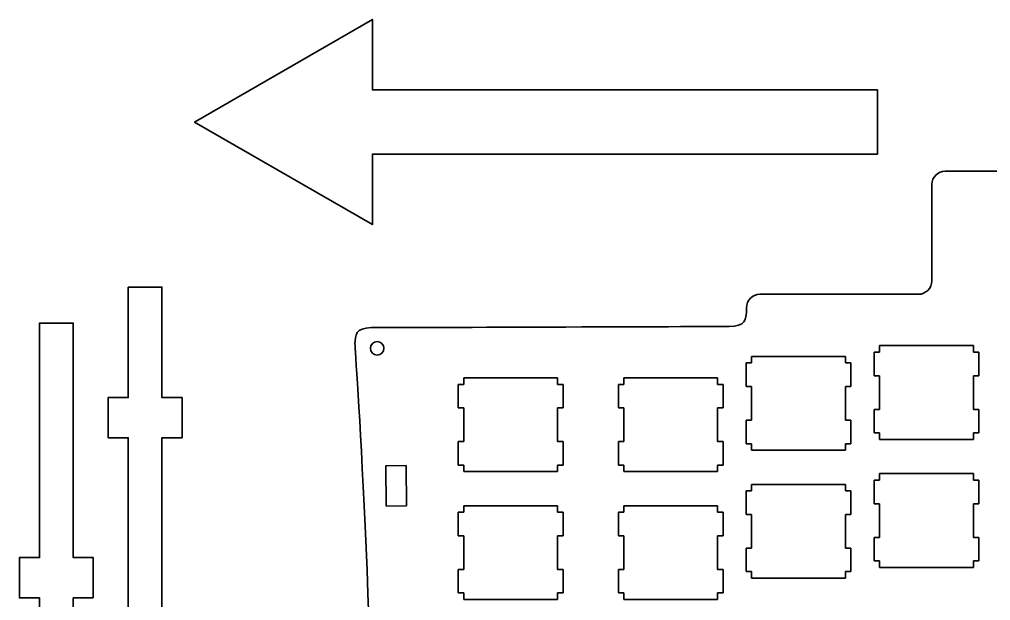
# Model space of a CAD drawing. Header units: inches. Extents: x -169 to 386, y -355 to 50.
# Drawn here: x -169.3 to -24.8, y -39.2 to 47.3 of the extents above; entities that cross this region are included whole.
import ezdxf

# ---------------------------------------------------------------- set-up
doc = ezdxf.new("R2010")
doc.units = ezdxf.units.IN
doc.header["$MEASUREMENT"] = 0
doc.layers.add('Lager 1', color=7, linetype='Continuous')

# ---------------------------------------------------------------- blocks, each defined once
blk = doc.blocks.new('block 3')
at = {"layer": 'Lager 1', "color": 178, "lineweight": 35, "true_color": 0x000001}
blk.add_open_spline([(-116.37, -95.12), (-116.37, -40.83), (-119.39, -2.15), (-119.39, -0.94), (-119.39, 0.26), (-119.28, 1.45), (-116.99, 1.45), (-114.7, 1.45), (-66.13, 1.62), (-63.72, 1.62), (-61.31, 1.62), (-61.14, 2.59), (-61.14, 4.21), (-61.14, 4.21), (-61.14, 4.42), (-61.14, 4.42), (-61.14, 5.52), (-60.24, 6.42), (-59.14, 6.42), (-59.14, 6.42), (-36.09, 6.42), (-36.09, 6.42), (-36.09, 6.42), (-35.55, 6.42), (-35.55, 6.42), (-34.45, 6.42), (-33.55, 7.31), (-33.55, 8.42), (-33.55, 8.42), (-33.55, 22.76), (-33.55, 22.76), (-33.55, 23.86), (-32.66, 24.75), (-31.55, 24.75), (-31.55, 24.75), (-1.09, 24.75), (-1.09, 24.75), (0.01, 24.75), (0.9, 23.86), (0.9, 22.76), (0.91, 19.09), (0.93, 11.78), (0.93, 9.22), (0.94, 8.59), (1.45, 8.08), (2.08, 8.08), (2.08, 8.08), (15.49, 8.08), (15.49, 8.08), (15.8, 8.08), (16.09, 8.2), (16.3, 8.42), (16.52, 8.64), (16.64, 8.92), (16.64, 9.23), (16.64, 11.33), (16.66, 20.17), (16.66, 22.67), (16.66, 23.14), (16.82, 23.59), (17.11, 23.96), (17.11, 23.96), (17.14, 23.99), (17.14, 23.99), (17.52, 24.47), (18.1, 24.75), (18.71, 24.75), (21.3, 24.75), (31.95, 24.75), (35.33, 24.75), (35.98, 24.75), (36.62, 24.61), (37.2, 24.33), (37.77, 24.05), (38.28, 23.65), (38.69, 23.14), (39.23, 22.47), (39.53, 21.67), (39.63, 20.82), (43.72, -15.01), (49.04, -67.49), (79.8, -81.73), (82.13, -82.81), (82.05, -84.36), (81.34, -85.95), (81.34, -85.95), (58.36, -134.18), (53.5, -144.29), (53.02, -145.27), (51.85, -145.69), (50.86, -145.23), (-2.7, -120.66), (-16.1, -111.54), (-107.22, -105.04), (-115.19, -104.47), (-116.37, -99.92), (-116.37, -95.12)], degree=3, knots=[0, 0, 0, 0, 1, 1, 1, 2, 2, 2, 3, 3, 3, 4, 4, 4, 5, 5, 5, 6, 6, 6, 7, 7, 7, 8, 8, 8, 9, 9, 9, 10, 10, 10, 11, 11, 11, 12, 12, 12, 13, 13, 13, 14, 14, 14, 15, 15, 15, 16, 16, 16, 17, 17, 17, 18, 18, 18, 19, 19, 19, 20, 20, 20, 21, 21, 21, 22, 22, 22, 23, 23, 23, 24, 24, 24, 25, 25, 25, 26, 26, 26, 27, 27, 27, 28, 28, 28, 29, 29, 29, 30, 30, 30, 31, 31, 31, 32, 32, 32, 32], dxfattribs=at)
blk = doc.blocks.new('block 10')
at = {"layer": 'Lager 1', "color": 178, "lineweight": 35, "true_color": 0x000001}
blk.add_open_spline([(-117.09, -1.62), (-117.09, -2.17), (-116.64, -2.62), (-116.09, -2.62), (-115.53, -2.62), (-115.09, -2.17), (-115.09, -1.62), (-115.09, -1.07), (-115.53, -0.62), (-116.09, -0.62), (-116.64, -0.62), (-117.09, -1.07), (-117.09, -1.62)], degree=3, knots=[0, 0, 0, 0, 1, 1, 1, 2, 2, 2, 3, 3, 3, 4, 4, 4, 4], dxfattribs=at)
blk = doc.blocks.new('block 15')
at = {"layer": 'Lager 1', "color": 178, "lineweight": 35, "true_color": 0x000001}
blk.add_lwpolyline([(-111.73, -25.08), (-111.78, -19.08), (-114.78, -19.1), (-114.73, -25.1), (-111.73, -25.08)], dxfattribs=at)
blk = doc.blocks.new('block 19')
at = {"layer": 'Lager 1', "color": 178, "lineweight": 35, "true_color": 0x000001}
blk.add_lwpolyline([(-111.73, -25.08), (-111.78, -19.08), (-114.78, -19.1), (-114.73, -25.1), (-111.73, -25.08)], dxfattribs=at)
blk = doc.blocks.new('block 403')
at = {"layer": 'Lager 1', "color": 178, "lineweight": 35, "true_color": 0x000001}
blk.add_lwpolyline([(-89.23, -25.06), (-103.2, -25.06)], dxfattribs=at)
blk = doc.blocks.new('block 404')
at = {"layer": 'Lager 1', "color": 178, "lineweight": 35, "true_color": 0x000001}
blk.add_lwpolyline([(-103.2, -25.06), (-103.2, -26.04)], dxfattribs=at)
blk = doc.blocks.new('block 405')
at = {"layer": 'Lager 1', "color": 178, "lineweight": 35, "true_color": 0x000001}
blk.add_lwpolyline([(-103.2, -26.04), (-104.02, -26.04)], dxfattribs=at)
blk = doc.blocks.new('block 406')
at = {"layer": 'Lager 1', "color": 178, "lineweight": 35, "true_color": 0x000001}
blk.add_lwpolyline([(-104.02, -26.04), (-104.02, -29.54)], dxfattribs=at)
blk = doc.blocks.new('block 407')
at = {"layer": 'Lager 1', "color": 178, "lineweight": 35, "true_color": 0x000001}
blk.add_lwpolyline([(-104.02, -29.54), (-103.2, -29.54)], dxfattribs=at)
blk = doc.blocks.new('block 408')
at = {"layer": 'Lager 1', "color": 178, "lineweight": 35, "true_color": 0x000001}
blk.add_lwpolyline([(-103.2, -29.54), (-103.2, -34.55)], dxfattribs=at)
blk = doc.blocks.new('block 409')
at = {"layer": 'Lager 1', "color": 178, "lineweight": 35, "true_color": 0x000001}
blk.add_lwpolyline([(-103.2, -34.55), (-104.02, -34.55)], dxfattribs=at)
blk = doc.blocks.new('block 410')
at = {"layer": 'Lager 1', "color": 178, "lineweight": 35, "true_color": 0x000001}
blk.add_lwpolyline([(-104.02, -34.55), (-104.02, -38.05)], dxfattribs=at)
blk = doc.blocks.new('block 411')
at = {"layer": 'Lager 1', "color": 178, "lineweight": 35, "true_color": 0x000001}
blk.add_lwpolyline([(-104.02, -38.05), (-103.2, -38.05)], dxfattribs=at)
blk = doc.blocks.new('block 412')
at = {"layer": 'Lager 1', "color": 178, "lineweight": 35, "true_color": 0x000001}
blk.add_lwpolyline([(-103.2, -38.05), (-103.2, -39.03)], dxfattribs=at)
blk = doc.blocks.new('block 413')
at = {"layer": 'Lager 1', "color": 178, "lineweight": 35, "true_color": 0x000001}
blk.add_lwpolyline([(-103.2, -39.03), (-89.23, -39.03)], dxfattribs=at)
blk = doc.blocks.new('block 414')
at = {"layer": 'Lager 1', "color": 178, "lineweight": 35, "true_color": 0x000001}
blk.add_lwpolyline([(-89.23, -39.03), (-89.23, -38.05)], dxfattribs=at)
blk = doc.blocks.new('block 415')
at = {"layer": 'Lager 1', "color": 178, "lineweight": 35, "true_color": 0x000001}
blk.add_lwpolyline([(-89.23, -38.05), (-88.42, -38.05)], dxfattribs=at)
blk = doc.blocks.new('block 416')
at = {"layer": 'Lager 1', "color": 178, "lineweight": 35, "true_color": 0x000001}
blk.add_lwpolyline([(-88.42, -38.05), (-88.42, -34.55)], dxfattribs=at)
blk = doc.blocks.new('block 417')
at = {"layer": 'Lager 1', "color": 178, "lineweight": 35, "true_color": 0x000001}
blk.add_lwpolyline([(-88.42, -34.55), (-89.23, -34.55)], dxfattribs=at)
blk = doc.blocks.new('block 418')
at = {"layer": 'Lager 1', "color": 178, "lineweight": 35, "true_color": 0x000001}
blk.add_lwpolyline([(-89.23, -34.55), (-89.23, -29.54)], dxfattribs=at)
blk = doc.blocks.new('block 419')
at = {"layer": 'Lager 1', "color": 178, "lineweight": 35, "true_color": 0x000001}
blk.add_lwpolyline([(-89.23, -29.54), (-88.42, -29.54)], dxfattribs=at)
blk = doc.blocks.new('block 420')
at = {"layer": 'Lager 1', "color": 178, "lineweight": 35, "true_color": 0x000001}
blk.add_lwpolyline([(-88.42, -29.54), (-88.42, -26.04)], dxfattribs=at)
blk = doc.blocks.new('block 421')
at = {"layer": 'Lager 1', "color": 178, "lineweight": 35, "true_color": 0x000001}
blk.add_lwpolyline([(-88.42, -26.04), (-89.23, -26.04)], dxfattribs=at)
blk = doc.blocks.new('block 422')
at = {"layer": 'Lager 1', "color": 178, "lineweight": 35, "true_color": 0x000001}
blk.add_lwpolyline([(-89.23, -26.04), (-89.23, -25.06)], dxfattribs=at)
blk = doc.blocks.new('block 423')
at = {"layer": 'Lager 1', "color": 178, "lineweight": 35, "true_color": 0x000001}
blk.add_lwpolyline([(-46.39, -21.88), (-60.36, -21.88)], dxfattribs=at)
blk = doc.blocks.new('block 424')
at = {"layer": 'Lager 1', "color": 178, "lineweight": 35, "true_color": 0x000001}
blk.add_lwpolyline([(-60.36, -21.88), (-60.36, -22.86)], dxfattribs=at)
blk = doc.blocks.new('block 425')
at = {"layer": 'Lager 1', "color": 178, "lineweight": 35, "true_color": 0x000001}
blk.add_lwpolyline([(-60.36, -22.86), (-61.18, -22.86)], dxfattribs=at)
blk = doc.blocks.new('block 426')
at = {"layer": 'Lager 1', "color": 178, "lineweight": 35, "true_color": 0x000001}
blk.add_lwpolyline([(-61.18, -22.86), (-61.18, -26.36)], dxfattribs=at)
blk = doc.blocks.new('block 427')
at = {"layer": 'Lager 1', "color": 178, "lineweight": 35, "true_color": 0x000001}
blk.add_lwpolyline([(-61.18, -26.36), (-60.36, -26.36)], dxfattribs=at)
blk = doc.blocks.new('block 428')
at = {"layer": 'Lager 1', "color": 178, "lineweight": 35, "true_color": 0x000001}
blk.add_lwpolyline([(-60.36, -26.36), (-60.36, -31.37)], dxfattribs=at)
blk = doc.blocks.new('block 429')
at = {"layer": 'Lager 1', "color": 178, "lineweight": 35, "true_color": 0x000001}
blk.add_lwpolyline([(-60.36, -31.37), (-61.18, -31.37)], dxfattribs=at)
blk = doc.blocks.new('block 430')
at = {"layer": 'Lager 1', "color": 178, "lineweight": 35, "true_color": 0x000001}
blk.add_lwpolyline([(-61.18, -31.37), (-61.18, -34.87)], dxfattribs=at)
blk = doc.blocks.new('block 431')
at = {"layer": 'Lager 1', "color": 178, "lineweight": 35, "true_color": 0x000001}
blk.add_lwpolyline([(-61.18, -34.87), (-60.36, -34.87)], dxfattribs=at)
blk = doc.blocks.new('block 432')
at = {"layer": 'Lager 1', "color": 178, "lineweight": 35, "true_color": 0x000001}
blk.add_lwpolyline([(-60.36, -34.87), (-60.36, -35.85)], dxfattribs=at)
blk = doc.blocks.new('block 433')
at = {"layer": 'Lager 1', "color": 178, "lineweight": 35, "true_color": 0x000001}
blk.add_lwpolyline([(-60.36, -35.85), (-46.39, -35.85)], dxfattribs=at)
blk = doc.blocks.new('block 434')
at = {"layer": 'Lager 1', "color": 178, "lineweight": 35, "true_color": 0x000001}
blk.add_lwpolyline([(-46.39, -35.85), (-46.39, -34.87)], dxfattribs=at)
blk = doc.blocks.new('block 435')
at = {"layer": 'Lager 1', "color": 178, "lineweight": 35, "true_color": 0x000001}
blk.add_lwpolyline([(-46.39, -34.87), (-45.58, -34.87)], dxfattribs=at)
blk = doc.blocks.new('block 436')
at = {"layer": 'Lager 1', "color": 178, "lineweight": 35, "true_color": 0x000001}
blk.add_lwpolyline([(-45.58, -34.87), (-45.58, -31.37)], dxfattribs=at)
blk = doc.blocks.new('block 437')
at = {"layer": 'Lager 1', "color": 178, "lineweight": 35, "true_color": 0x000001}
blk.add_lwpolyline([(-45.58, -31.37), (-46.39, -31.37)], dxfattribs=at)
blk = doc.blocks.new('block 438')
at = {"layer": 'Lager 1', "color": 178, "lineweight": 35, "true_color": 0x000001}
blk.add_lwpolyline([(-46.39, -31.37), (-46.39, -26.36)], dxfattribs=at)
blk = doc.blocks.new('block 439')
at = {"layer": 'Lager 1', "color": 178, "lineweight": 35, "true_color": 0x000001}
blk.add_lwpolyline([(-46.39, -26.36), (-45.58, -26.36)], dxfattribs=at)
blk = doc.blocks.new('block 440')
at = {"layer": 'Lager 1', "color": 178, "lineweight": 35, "true_color": 0x000001}
blk.add_lwpolyline([(-45.58, -26.36), (-45.58, -22.86)], dxfattribs=at)
blk = doc.blocks.new('block 441')
at = {"layer": 'Lager 1', "color": 178, "lineweight": 35, "true_color": 0x000001}
blk.add_lwpolyline([(-45.58, -22.86), (-46.39, -22.86)], dxfattribs=at)
blk = doc.blocks.new('block 442')
at = {"layer": 'Lager 1', "color": 178, "lineweight": 35, "true_color": 0x000001}
blk.add_lwpolyline([(-46.39, -22.86), (-46.39, -21.88)], dxfattribs=at)
blk = doc.blocks.new('block 443')
at = {"layer": 'Lager 1', "color": 178, "lineweight": 35, "true_color": 0x000001}
blk.add_lwpolyline([(-27.35, -20.28), (-41.32, -20.28)], dxfattribs=at)
blk = doc.blocks.new('block 444')
at = {"layer": 'Lager 1', "color": 178, "lineweight": 35, "true_color": 0x000001}
blk.add_lwpolyline([(-41.32, -20.28), (-41.32, -21.26)], dxfattribs=at)
blk = doc.blocks.new('block 445')
at = {"layer": 'Lager 1', "color": 178, "lineweight": 35, "true_color": 0x000001}
blk.add_lwpolyline([(-41.32, -21.26), (-42.13, -21.26)], dxfattribs=at)
blk = doc.blocks.new('block 446')
at = {"layer": 'Lager 1', "color": 178, "lineweight": 35, "true_color": 0x000001}
blk.add_lwpolyline([(-42.13, -21.26), (-42.13, -24.76)], dxfattribs=at)
blk = doc.blocks.new('block 447')
at = {"layer": 'Lager 1', "color": 178, "lineweight": 35, "true_color": 0x000001}
blk.add_lwpolyline([(-42.13, -24.76), (-41.32, -24.76)], dxfattribs=at)
blk = doc.blocks.new('block 448')
at = {"layer": 'Lager 1', "color": 178, "lineweight": 35, "true_color": 0x000001}
blk.add_lwpolyline([(-41.32, -24.76), (-41.32, -29.77)], dxfattribs=at)
blk = doc.blocks.new('block 449')
at = {"layer": 'Lager 1', "color": 178, "lineweight": 35, "true_color": 0x000001}
blk.add_lwpolyline([(-41.32, -29.77), (-42.13, -29.77)], dxfattribs=at)
blk = doc.blocks.new('block 450')
at = {"layer": 'Lager 1', "color": 178, "lineweight": 35, "true_color": 0x000001}
blk.add_lwpolyline([(-42.13, -29.77), (-42.13, -33.27)], dxfattribs=at)
blk = doc.blocks.new('block 451')
at = {"layer": 'Lager 1', "color": 178, "lineweight": 35, "true_color": 0x000001}
blk.add_lwpolyline([(-42.13, -33.27), (-41.32, -33.27)], dxfattribs=at)
blk = doc.blocks.new('block 452')
at = {"layer": 'Lager 1', "color": 178, "lineweight": 35, "true_color": 0x000001}
blk.add_lwpolyline([(-41.32, -33.27), (-41.32, -34.25)], dxfattribs=at)
blk = doc.blocks.new('block 453')
at = {"layer": 'Lager 1', "color": 178, "lineweight": 35, "true_color": 0x000001}
blk.add_lwpolyline([(-41.32, -34.25), (-27.35, -34.25)], dxfattribs=at)
blk = doc.blocks.new('block 454')
at = {"layer": 'Lager 1', "color": 178, "lineweight": 35, "true_color": 0x000001}
blk.add_lwpolyline([(-27.35, -34.25), (-27.35, -33.27)], dxfattribs=at)
blk = doc.blocks.new('block 455')
at = {"layer": 'Lager 1', "color": 178, "lineweight": 35, "true_color": 0x000001}
blk.add_lwpolyline([(-27.35, -33.27), (-26.53, -33.27)], dxfattribs=at)
blk = doc.blocks.new('block 456')
at = {"layer": 'Lager 1', "color": 178, "lineweight": 35, "true_color": 0x000001}
blk.add_lwpolyline([(-26.53, -33.27), (-26.53, -29.77)], dxfattribs=at)
blk = doc.blocks.new('block 457')
at = {"layer": 'Lager 1', "color": 178, "lineweight": 35, "true_color": 0x000001}
blk.add_lwpolyline([(-26.53, -29.77), (-27.35, -29.77)], dxfattribs=at)
blk = doc.blocks.new('block 458')
at = {"layer": 'Lager 1', "color": 178, "lineweight": 35, "true_color": 0x000001}
blk.add_lwpolyline([(-27.35, -29.77), (-27.35, -24.76)], dxfattribs=at)
blk = doc.blocks.new('block 459')
at = {"layer": 'Lager 1', "color": 178, "lineweight": 35, "true_color": 0x000001}
blk.add_lwpolyline([(-27.35, -24.76), (-26.53, -24.76)], dxfattribs=at)
blk = doc.blocks.new('block 460')
at = {"layer": 'Lager 1', "color": 178, "lineweight": 35, "true_color": 0x000001}
blk.add_lwpolyline([(-26.53, -24.76), (-26.53, -21.26)], dxfattribs=at)
blk = doc.blocks.new('block 461')
at = {"layer": 'Lager 1', "color": 178, "lineweight": 35, "true_color": 0x000001}
blk.add_lwpolyline([(-26.53, -21.26), (-27.35, -21.26)], dxfattribs=at)
blk = doc.blocks.new('block 462')
at = {"layer": 'Lager 1', "color": 178, "lineweight": 35, "true_color": 0x000001}
blk.add_lwpolyline([(-27.35, -21.26), (-27.35, -20.28)], dxfattribs=at)
blk = doc.blocks.new('block 503')
at = {"layer": 'Lager 1', "color": 178, "lineweight": 35, "true_color": 0x000001}
blk.add_lwpolyline([(-89.23, -6.01), (-103.2, -6.01)], dxfattribs=at)
blk = doc.blocks.new('block 504')
at = {"layer": 'Lager 1', "color": 178, "lineweight": 35, "true_color": 0x000001}
blk.add_lwpolyline([(-103.2, -6.01), (-103.2, -6.99)], dxfattribs=at)
blk = doc.blocks.new('block 505')
at = {"layer": 'Lager 1', "color": 178, "lineweight": 35, "true_color": 0x000001}
blk.add_lwpolyline([(-103.2, -6.99), (-104.02, -6.99)], dxfattribs=at)
blk = doc.blocks.new('block 506')
at = {"layer": 'Lager 1', "color": 178, "lineweight": 35, "true_color": 0x000001}
blk.add_lwpolyline([(-104.02, -6.99), (-104.02, -10.49)], dxfattribs=at)
blk = doc.blocks.new('block 507')
at = {"layer": 'Lager 1', "color": 178, "lineweight": 35, "true_color": 0x000001}
blk.add_lwpolyline([(-104.02, -10.49), (-103.2, -10.49)], dxfattribs=at)
blk = doc.blocks.new('block 508')
at = {"layer": 'Lager 1', "color": 178, "lineweight": 35, "true_color": 0x000001}
blk.add_lwpolyline([(-103.2, -10.49), (-103.2, -15.5)], dxfattribs=at)
blk = doc.blocks.new('block 509')
at = {"layer": 'Lager 1', "color": 178, "lineweight": 35, "true_color": 0x000001}
blk.add_lwpolyline([(-103.2, -15.5), (-104.02, -15.5)], dxfattribs=at)
blk = doc.blocks.new('block 510')
at = {"layer": 'Lager 1', "color": 178, "lineweight": 35, "true_color": 0x000001}
blk.add_lwpolyline([(-104.02, -15.5), (-104.02, -19)], dxfattribs=at)
blk = doc.blocks.new('block 511')
at = {"layer": 'Lager 1', "color": 178, "lineweight": 35, "true_color": 0x000001}
blk.add_lwpolyline([(-104.02, -19), (-103.2, -19)], dxfattribs=at)
blk = doc.blocks.new('block 512')
at = {"layer": 'Lager 1', "color": 178, "lineweight": 35, "true_color": 0x000001}
blk.add_lwpolyline([(-103.2, -19), (-103.2, -19.98)], dxfattribs=at)
blk = doc.blocks.new('block 513')
at = {"layer": 'Lager 1', "color": 178, "lineweight": 35, "true_color": 0x000001}
blk.add_lwpolyline([(-103.2, -19.98), (-89.23, -19.98)], dxfattribs=at)
blk = doc.blocks.new('block 514')
at = {"layer": 'Lager 1', "color": 178, "lineweight": 35, "true_color": 0x000001}
blk.add_lwpolyline([(-89.23, -19.98), (-89.23, -19)], dxfattribs=at)
blk = doc.blocks.new('block 515')
at = {"layer": 'Lager 1', "color": 178, "lineweight": 35, "true_color": 0x000001}
blk.add_lwpolyline([(-89.23, -19), (-88.42, -19)], dxfattribs=at)
blk = doc.blocks.new('block 516')
at = {"layer": 'Lager 1', "color": 178, "lineweight": 35, "true_color": 0x000001}
blk.add_lwpolyline([(-88.42, -19), (-88.42, -15.5)], dxfattribs=at)
blk = doc.blocks.new('block 517')
at = {"layer": 'Lager 1', "color": 178, "lineweight": 35, "true_color": 0x000001}
blk.add_lwpolyline([(-88.42, -15.5), (-89.23, -15.5)], dxfattribs=at)
blk = doc.blocks.new('block 518')
at = {"layer": 'Lager 1', "color": 178, "lineweight": 35, "true_color": 0x000001}
blk.add_lwpolyline([(-89.23, -15.5), (-89.23, -10.49)], dxfattribs=at)
blk = doc.blocks.new('block 519')
at = {"layer": 'Lager 1', "color": 178, "lineweight": 35, "true_color": 0x000001}
blk.add_lwpolyline([(-89.23, -10.49), (-88.42, -10.49)], dxfattribs=at)
blk = doc.blocks.new('block 520')
at = {"layer": 'Lager 1', "color": 178, "lineweight": 35, "true_color": 0x000001}
blk.add_lwpolyline([(-88.42, -10.49), (-88.42, -6.99)], dxfattribs=at)
blk = doc.blocks.new('block 521')
at = {"layer": 'Lager 1', "color": 178, "lineweight": 35, "true_color": 0x000001}
blk.add_lwpolyline([(-88.42, -6.99), (-89.23, -6.99)], dxfattribs=at)
blk = doc.blocks.new('block 522')
at = {"layer": 'Lager 1', "color": 178, "lineweight": 35, "true_color": 0x000001}
blk.add_lwpolyline([(-89.23, -6.99), (-89.23, -6.01)], dxfattribs=at)
blk = doc.blocks.new('block 523')
at = {"layer": 'Lager 1', "color": 178, "lineweight": 35, "true_color": 0x000001}
blk.add_lwpolyline([(-46.39, -2.83), (-60.36, -2.83)], dxfattribs=at)
blk = doc.blocks.new('block 524')
at = {"layer": 'Lager 1', "color": 178, "lineweight": 35, "true_color": 0x000001}
blk.add_lwpolyline([(-60.36, -2.83), (-60.36, -3.81)], dxfattribs=at)
blk = doc.blocks.new('block 525')
at = {"layer": 'Lager 1', "color": 178, "lineweight": 35, "true_color": 0x000001}
blk.add_lwpolyline([(-60.36, -3.81), (-61.18, -3.81)], dxfattribs=at)
blk = doc.blocks.new('block 526')
at = {"layer": 'Lager 1', "color": 178, "lineweight": 35, "true_color": 0x000001}
blk.add_lwpolyline([(-61.18, -3.81), (-61.18, -7.31)], dxfattribs=at)
blk = doc.blocks.new('block 527')
at = {"layer": 'Lager 1', "color": 178, "lineweight": 35, "true_color": 0x000001}
blk.add_lwpolyline([(-61.18, -7.31), (-60.36, -7.31)], dxfattribs=at)
blk = doc.blocks.new('block 528')
at = {"layer": 'Lager 1', "color": 178, "lineweight": 35, "true_color": 0x000001}
blk.add_lwpolyline([(-60.36, -7.31), (-60.36, -12.32)], dxfattribs=at)
blk = doc.blocks.new('block 529')
at = {"layer": 'Lager 1', "color": 178, "lineweight": 35, "true_color": 0x000001}
blk.add_lwpolyline([(-60.36, -12.32), (-61.18, -12.32)], dxfattribs=at)
blk = doc.blocks.new('block 530')
at = {"layer": 'Lager 1', "color": 178, "lineweight": 35, "true_color": 0x000001}
blk.add_lwpolyline([(-61.18, -12.32), (-61.18, -15.82)], dxfattribs=at)
blk = doc.blocks.new('block 531')
at = {"layer": 'Lager 1', "color": 178, "lineweight": 35, "true_color": 0x000001}
blk.add_lwpolyline([(-61.18, -15.82), (-60.36, -15.82)], dxfattribs=at)
blk = doc.blocks.new('block 532')
at = {"layer": 'Lager 1', "color": 178, "lineweight": 35, "true_color": 0x000001}
blk.add_lwpolyline([(-60.36, -15.82), (-60.36, -16.8)], dxfattribs=at)
blk = doc.blocks.new('block 533')
at = {"layer": 'Lager 1', "color": 178, "lineweight": 35, "true_color": 0x000001}
blk.add_lwpolyline([(-60.36, -16.8), (-46.39, -16.8)], dxfattribs=at)
blk = doc.blocks.new('block 534')
at = {"layer": 'Lager 1', "color": 178, "lineweight": 35, "true_color": 0x000001}
blk.add_lwpolyline([(-46.39, -16.8), (-46.39, -15.82)], dxfattribs=at)
blk = doc.blocks.new('block 535')
at = {"layer": 'Lager 1', "color": 178, "lineweight": 35, "true_color": 0x000001}
blk.add_lwpolyline([(-46.39, -15.82), (-45.58, -15.82)], dxfattribs=at)
blk = doc.blocks.new('block 536')
at = {"layer": 'Lager 1', "color": 178, "lineweight": 35, "true_color": 0x000001}
blk.add_lwpolyline([(-45.58, -15.82), (-45.58, -12.32)], dxfattribs=at)
blk = doc.blocks.new('block 537')
at = {"layer": 'Lager 1', "color": 178, "lineweight": 35, "true_color": 0x000001}
blk.add_lwpolyline([(-45.58, -12.32), (-46.39, -12.32)], dxfattribs=at)
blk = doc.blocks.new('block 538')
at = {"layer": 'Lager 1', "color": 178, "lineweight": 35, "true_color": 0x000001}
blk.add_lwpolyline([(-46.39, -12.32), (-46.39, -7.31)], dxfattribs=at)
blk = doc.blocks.new('block 539')
at = {"layer": 'Lager 1', "color": 178, "lineweight": 35, "true_color": 0x000001}
blk.add_lwpolyline([(-46.39, -7.31), (-45.58, -7.31)], dxfattribs=at)
blk = doc.blocks.new('block 540')
at = {"layer": 'Lager 1', "color": 178, "lineweight": 35, "true_color": 0x000001}
blk.add_lwpolyline([(-45.58, -7.31), (-45.58, -3.81)], dxfattribs=at)
blk = doc.blocks.new('block 541')
at = {"layer": 'Lager 1', "color": 178, "lineweight": 35, "true_color": 0x000001}
blk.add_lwpolyline([(-45.58, -3.81), (-46.39, -3.81)], dxfattribs=at)
blk = doc.blocks.new('block 542')
at = {"layer": 'Lager 1', "color": 178, "lineweight": 35, "true_color": 0x000001}
blk.add_lwpolyline([(-46.39, -3.81), (-46.39, -2.83)], dxfattribs=at)
blk = doc.blocks.new('block 543')
at = {"layer": 'Lager 1', "color": 178, "lineweight": 35, "true_color": 0x000001}
blk.add_lwpolyline([(-27.35, -1.23), (-41.32, -1.23)], dxfattribs=at)
blk = doc.blocks.new('block 544')
at = {"layer": 'Lager 1', "color": 178, "lineweight": 35, "true_color": 0x000001}
blk.add_lwpolyline([(-41.32, -1.23), (-41.32, -2.21)], dxfattribs=at)
blk = doc.blocks.new('block 545')
at = {"layer": 'Lager 1', "color": 178, "lineweight": 35, "true_color": 0x000001}
blk.add_lwpolyline([(-41.32, -2.21), (-42.13, -2.21)], dxfattribs=at)
blk = doc.blocks.new('block 546')
at = {"layer": 'Lager 1', "color": 178, "lineweight": 35, "true_color": 0x000001}
blk.add_lwpolyline([(-42.13, -2.21), (-42.13, -5.71)], dxfattribs=at)
blk = doc.blocks.new('block 547')
at = {"layer": 'Lager 1', "color": 178, "lineweight": 35, "true_color": 0x000001}
blk.add_lwpolyline([(-42.13, -5.71), (-41.32, -5.71)], dxfattribs=at)
blk = doc.blocks.new('block 548')
at = {"layer": 'Lager 1', "color": 178, "lineweight": 35, "true_color": 0x000001}
blk.add_lwpolyline([(-41.32, -5.71), (-41.32, -10.72)], dxfattribs=at)
blk = doc.blocks.new('block 549')
at = {"layer": 'Lager 1', "color": 178, "lineweight": 35, "true_color": 0x000001}
blk.add_lwpolyline([(-41.32, -10.72), (-42.13, -10.72)], dxfattribs=at)
blk = doc.blocks.new('block 550')
at = {"layer": 'Lager 1', "color": 178, "lineweight": 35, "true_color": 0x000001}
blk.add_lwpolyline([(-42.13, -10.72), (-42.13, -14.22)], dxfattribs=at)
blk = doc.blocks.new('block 551')
at = {"layer": 'Lager 1', "color": 178, "lineweight": 35, "true_color": 0x000001}
blk.add_lwpolyline([(-42.13, -14.22), (-41.32, -14.22)], dxfattribs=at)
blk = doc.blocks.new('block 552')
at = {"layer": 'Lager 1', "color": 178, "lineweight": 35, "true_color": 0x000001}
blk.add_lwpolyline([(-41.32, -14.22), (-41.32, -15.2)], dxfattribs=at)
blk = doc.blocks.new('block 553')
at = {"layer": 'Lager 1', "color": 178, "lineweight": 35, "true_color": 0x000001}
blk.add_lwpolyline([(-41.32, -15.2), (-27.35, -15.2)], dxfattribs=at)
blk = doc.blocks.new('block 554')
at = {"layer": 'Lager 1', "color": 178, "lineweight": 35, "true_color": 0x000001}
blk.add_lwpolyline([(-27.35, -15.2), (-27.35, -14.22)], dxfattribs=at)
blk = doc.blocks.new('block 555')
at = {"layer": 'Lager 1', "color": 178, "lineweight": 35, "true_color": 0x000001}
blk.add_lwpolyline([(-27.35, -14.22), (-26.53, -14.22)], dxfattribs=at)
blk = doc.blocks.new('block 556')
at = {"layer": 'Lager 1', "color": 178, "lineweight": 35, "true_color": 0x000001}
blk.add_lwpolyline([(-26.53, -14.22), (-26.53, -10.72)], dxfattribs=at)
blk = doc.blocks.new('block 557')
at = {"layer": 'Lager 1', "color": 178, "lineweight": 35, "true_color": 0x000001}
blk.add_lwpolyline([(-26.53, -10.72), (-27.35, -10.72)], dxfattribs=at)
blk = doc.blocks.new('block 558')
at = {"layer": 'Lager 1', "color": 178, "lineweight": 35, "true_color": 0x000001}
blk.add_lwpolyline([(-27.35, -10.72), (-27.35, -5.71)], dxfattribs=at)
blk = doc.blocks.new('block 559')
at = {"layer": 'Lager 1', "color": 178, "lineweight": 35, "true_color": 0x000001}
blk.add_lwpolyline([(-27.35, -5.71), (-26.53, -5.71)], dxfattribs=at)
blk = doc.blocks.new('block 560')
at = {"layer": 'Lager 1', "color": 178, "lineweight": 35, "true_color": 0x000001}
blk.add_lwpolyline([(-26.53, -5.71), (-26.53, -2.21)], dxfattribs=at)
blk = doc.blocks.new('block 561')
at = {"layer": 'Lager 1', "color": 178, "lineweight": 35, "true_color": 0x000001}
blk.add_lwpolyline([(-26.53, -2.21), (-27.35, -2.21)], dxfattribs=at)
blk = doc.blocks.new('block 562')
at = {"layer": 'Lager 1', "color": 178, "lineweight": 35, "true_color": 0x000001}
blk.add_lwpolyline([(-27.35, -2.21), (-27.35, -1.23)], dxfattribs=at)
blk = doc.blocks.new('block 643')
at = {"layer": 'Lager 1', "color": 178, "lineweight": 35, "true_color": 0x000001}
blk.add_lwpolyline([(-65.42, -25.06), (-79.39, -25.06)], dxfattribs=at)
blk = doc.blocks.new('block 644')
at = {"layer": 'Lager 1', "color": 178, "lineweight": 35, "true_color": 0x000001}
blk.add_lwpolyline([(-79.39, -25.06), (-79.39, -26.04)], dxfattribs=at)
blk = doc.blocks.new('block 645')
at = {"layer": 'Lager 1', "color": 178, "lineweight": 35, "true_color": 0x000001}
blk.add_lwpolyline([(-79.39, -26.04), (-80.2, -26.04)], dxfattribs=at)
blk = doc.blocks.new('block 646')
at = {"layer": 'Lager 1', "color": 178, "lineweight": 35, "true_color": 0x000001}
blk.add_lwpolyline([(-80.2, -26.04), (-80.2, -29.54)], dxfattribs=at)
blk = doc.blocks.new('block 647')
at = {"layer": 'Lager 1', "color": 178, "lineweight": 35, "true_color": 0x000001}
blk.add_lwpolyline([(-80.2, -29.54), (-79.39, -29.54)], dxfattribs=at)
blk = doc.blocks.new('block 648')
at = {"layer": 'Lager 1', "color": 178, "lineweight": 35, "true_color": 0x000001}
blk.add_lwpolyline([(-79.39, -29.54), (-79.39, -34.55)], dxfattribs=at)
blk = doc.blocks.new('block 649')
at = {"layer": 'Lager 1', "color": 178, "lineweight": 35, "true_color": 0x000001}
blk.add_lwpolyline([(-79.39, -34.55), (-80.2, -34.55)], dxfattribs=at)
blk = doc.blocks.new('block 650')
at = {"layer": 'Lager 1', "color": 178, "lineweight": 35, "true_color": 0x000001}
blk.add_lwpolyline([(-80.2, -34.55), (-80.2, -38.05)], dxfattribs=at)
blk = doc.blocks.new('block 651')
at = {"layer": 'Lager 1', "color": 178, "lineweight": 35, "true_color": 0x000001}
blk.add_lwpolyline([(-80.2, -38.05), (-79.39, -38.05)], dxfattribs=at)
blk = doc.blocks.new('block 652')
at = {"layer": 'Lager 1', "color": 178, "lineweight": 35, "true_color": 0x000001}
blk.add_lwpolyline([(-79.39, -38.05), (-79.39, -39.03)], dxfattribs=at)
blk = doc.blocks.new('block 653')
at = {"layer": 'Lager 1', "color": 178, "lineweight": 35, "true_color": 0x000001}
blk.add_lwpolyline([(-79.39, -39.03), (-65.42, -39.03)], dxfattribs=at)
blk = doc.blocks.new('block 654')
at = {"layer": 'Lager 1', "color": 178, "lineweight": 35, "true_color": 0x000001}
blk.add_lwpolyline([(-65.42, -39.03), (-65.42, -38.05)], dxfattribs=at)
blk = doc.blocks.new('block 655')
at = {"layer": 'Lager 1', "color": 178, "lineweight": 35, "true_color": 0x000001}
blk.add_lwpolyline([(-65.42, -38.05), (-64.61, -38.05)], dxfattribs=at)
blk = doc.blocks.new('block 656')
at = {"layer": 'Lager 1', "color": 178, "lineweight": 35, "true_color": 0x000001}
blk.add_lwpolyline([(-64.61, -38.05), (-64.61, -34.55)], dxfattribs=at)
blk = doc.blocks.new('block 657')
at = {"layer": 'Lager 1', "color": 178, "lineweight": 35, "true_color": 0x000001}
blk.add_lwpolyline([(-64.61, -34.55), (-65.42, -34.55)], dxfattribs=at)
blk = doc.blocks.new('block 658')
at = {"layer": 'Lager 1', "color": 178, "lineweight": 35, "true_color": 0x000001}
blk.add_lwpolyline([(-65.42, -34.55), (-65.42, -29.54)], dxfattribs=at)
blk = doc.blocks.new('block 659')
at = {"layer": 'Lager 1', "color": 178, "lineweight": 35, "true_color": 0x000001}
blk.add_lwpolyline([(-65.42, -29.54), (-64.61, -29.54)], dxfattribs=at)
blk = doc.blocks.new('block 660')
at = {"layer": 'Lager 1', "color": 178, "lineweight": 35, "true_color": 0x000001}
blk.add_lwpolyline([(-64.61, -29.54), (-64.61, -26.04)], dxfattribs=at)
blk = doc.blocks.new('block 661')
at = {"layer": 'Lager 1', "color": 178, "lineweight": 35, "true_color": 0x000001}
blk.add_lwpolyline([(-64.61, -26.04), (-65.42, -26.04)], dxfattribs=at)
blk = doc.blocks.new('block 662')
at = {"layer": 'Lager 1', "color": 178, "lineweight": 35, "true_color": 0x000001}
blk.add_lwpolyline([(-65.42, -26.04), (-65.42, -25.06)], dxfattribs=at)
blk = doc.blocks.new('block 663')
at = {"layer": 'Lager 1', "color": 178, "lineweight": 35, "true_color": 0x000001}
blk.add_lwpolyline([(-65.42, -6.01), (-79.39, -6.01)], dxfattribs=at)
blk = doc.blocks.new('block 664')
at = {"layer": 'Lager 1', "color": 178, "lineweight": 35, "true_color": 0x000001}
blk.add_lwpolyline([(-79.39, -6.01), (-79.39, -6.99)], dxfattribs=at)
blk = doc.blocks.new('block 665')
at = {"layer": 'Lager 1', "color": 178, "lineweight": 35, "true_color": 0x000001}
blk.add_lwpolyline([(-79.39, -6.99), (-80.2, -6.99)], dxfattribs=at)
blk = doc.blocks.new('block 666')
at = {"layer": 'Lager 1', "color": 178, "lineweight": 35, "true_color": 0x000001}
blk.add_lwpolyline([(-80.2, -6.99), (-80.2, -10.49)], dxfattribs=at)
blk = doc.blocks.new('block 667')
at = {"layer": 'Lager 1', "color": 178, "lineweight": 35, "true_color": 0x000001}
blk.add_lwpolyline([(-80.2, -10.49), (-79.39, -10.49)], dxfattribs=at)
blk = doc.blocks.new('block 668')
at = {"layer": 'Lager 1', "color": 178, "lineweight": 35, "true_color": 0x000001}
blk.add_lwpolyline([(-79.39, -10.49), (-79.39, -15.5)], dxfattribs=at)
blk = doc.blocks.new('block 669')
at = {"layer": 'Lager 1', "color": 178, "lineweight": 35, "true_color": 0x000001}
blk.add_lwpolyline([(-79.39, -15.5), (-80.2, -15.5)], dxfattribs=at)
blk = doc.blocks.new('block 670')
at = {"layer": 'Lager 1', "color": 178, "lineweight": 35, "true_color": 0x000001}
blk.add_lwpolyline([(-80.2, -15.5), (-80.2, -19)], dxfattribs=at)
blk = doc.blocks.new('block 671')
at = {"layer": 'Lager 1', "color": 178, "lineweight": 35, "true_color": 0x000001}
blk.add_lwpolyline([(-80.2, -19), (-79.39, -19)], dxfattribs=at)
blk = doc.blocks.new('block 672')
at = {"layer": 'Lager 1', "color": 178, "lineweight": 35, "true_color": 0x000001}
blk.add_lwpolyline([(-79.39, -19), (-79.39, -19.98)], dxfattribs=at)
blk = doc.blocks.new('block 673')
at = {"layer": 'Lager 1', "color": 178, "lineweight": 35, "true_color": 0x000001}
blk.add_lwpolyline([(-79.39, -19.98), (-65.42, -19.98)], dxfattribs=at)
blk = doc.blocks.new('block 674')
at = {"layer": 'Lager 1', "color": 178, "lineweight": 35, "true_color": 0x000001}
blk.add_lwpolyline([(-65.42, -19.98), (-65.42, -19)], dxfattribs=at)
blk = doc.blocks.new('block 675')
at = {"layer": 'Lager 1', "color": 178, "lineweight": 35, "true_color": 0x000001}
blk.add_lwpolyline([(-65.42, -19), (-64.61, -19)], dxfattribs=at)
blk = doc.blocks.new('block 676')
at = {"layer": 'Lager 1', "color": 178, "lineweight": 35, "true_color": 0x000001}
blk.add_lwpolyline([(-64.61, -19), (-64.61, -15.5)], dxfattribs=at)
blk = doc.blocks.new('block 677')
at = {"layer": 'Lager 1', "color": 178, "lineweight": 35, "true_color": 0x000001}
blk.add_lwpolyline([(-64.61, -15.5), (-65.42, -15.5)], dxfattribs=at)
blk = doc.blocks.new('block 678')
at = {"layer": 'Lager 1', "color": 178, "lineweight": 35, "true_color": 0x000001}
blk.add_lwpolyline([(-65.42, -15.5), (-65.42, -10.49)], dxfattribs=at)
blk = doc.blocks.new('block 679')
at = {"layer": 'Lager 1', "color": 178, "lineweight": 35, "true_color": 0x000001}
blk.add_lwpolyline([(-65.42, -10.49), (-64.61, -10.49)], dxfattribs=at)
blk = doc.blocks.new('block 680')
at = {"layer": 'Lager 1', "color": 178, "lineweight": 35, "true_color": 0x000001}
blk.add_lwpolyline([(-64.61, -10.49), (-64.61, -6.99)], dxfattribs=at)
blk = doc.blocks.new('block 681')
at = {"layer": 'Lager 1', "color": 178, "lineweight": 35, "true_color": 0x000001}
blk.add_lwpolyline([(-64.61, -6.99), (-65.42, -6.99)], dxfattribs=at)
blk = doc.blocks.new('block 682')
at = {"layer": 'Lager 1', "color": 178, "lineweight": 35, "true_color": 0x000001}
blk.add_lwpolyline([(-65.42, -6.99), (-65.42, -6.01)], dxfattribs=at)
blk = doc.blocks.new('block 2')
at = {"layer": 'Lager 1'}
for name in ['block 3', 'block 10', 'block 543', 'block 544', 'block 562', 'block 523', 'block 524', 'block 542', 'block 545', 'block 546', 'block 561', 'block 560', 'block 525', 'block 526', 'block 541', 'block 540', 'block 547', 'block 548', 'block 558', 'block 559', 'block 505', 'block 506', 'block 503', 'block 504', 'block 522', 'block 521', 'block 520', 'block 665', 'block 666', 'block 663', 'block 664', 'block 682', 'block 681', 'block 680', 'block 527', 'block 528', 'block 538', 'block 539', 'block 507', 'block 508', 'block 518', 'block 519', 'block 667', 'block 668', 'block 678', 'block 679', 'block 549', 'block 550', 'block 557', 'block 556', 'block 529', 'block 530', 'block 537', 'block 536', 'block 551', 'block 552', 'block 554', 'block 555', 'block 509', 'block 510', 'block 517', 'block 516', 'block 669', 'block 670', 'block 677', 'block 676', 'block 531', 'block 532', 'block 534', 'block 535', 'block 553', 'block 533', 'block 15', 'block 19', 'block 511', 'block 512', 'block 513', 'block 514', 'block 515', 'block 671', 'block 672', 'block 673', 'block 674', 'block 675', 'block 445', 'block 446', 'block 443', 'block 444', 'block 462', 'block 461', 'block 460', 'block 425', 'block 426', 'block 423', 'block 424', 'block 442', 'block 441', 'block 440', 'block 403', 'block 404', 'block 422', 'block 643', 'block 644', 'block 662', 'block 447', 'block 448', 'block 458', 'block 459', 'block 405', 'block 406', 'block 421', 'block 420', 'block 645', 'block 646', 'block 661', 'block 660', 'block 427', 'block 428', 'block 438', 'block 439', 'block 407', 'block 408', 'block 418', 'block 419', 'block 647', 'block 648', 'block 658', 'block 659', 'block 449', 'block 450', 'block 457', 'block 456', 'block 429', 'block 430', 'block 437', 'block 436', 'block 409', 'block 410', 'block 417', 'block 416', 'block 649', 'block 650', 'block 657', 'block 656', 'block 451', 'block 452', 'block 453', 'block 454', 'block 455', 'block 431', 'block 432', 'block 433', 'block 434', 'block 435', 'block 411', 'block 412', 'block 414', 'block 415', 'block 651', 'block 652', 'block 654', 'block 655', 'block 413', 'block 653']:
    blk.add_blockref(name, (0, 0), dxfattribs=at)

msp = doc.modelspace()

# ---------------------------------------------------------------- linework, layer by layer
at = {"layer": 'Lager 1', "color": 178, "lineweight": 35, "true_color": 0x000001}
msp.add_lwpolyline([(-41.61, 36.84), (-116.8, 36.84), (-116.8, 47.34), (-143.26, 32.06), (-116.8, 16.79), (-116.8, 27.28), (-41.61, 27.28), (-41.61, 36.84)], dxfattribs=at)
at = {"layer": 'Lager 1', "color": 250, "lineweight": 35, "true_color": 0x1c1c1b}
for points in [[(-153.13, 7.5), (-153.13, -8.95), (-156.13, -8.95), (-156.13, -14.95), (-153.13, -14.95), (-153.13, -88.4)], [(-148.13, -88.4), (-148.13, -14.95), (-145.13, -14.95), (-145.13, -8.95), (-148.13, -8.95), (-148.13, 7.5), (-153.13, 7.5)], [(-158.33, -38.78), (-158.33, -32.78), (-161.33, -32.78), (-161.33, 2.12), (-166.33, 2.12), (-166.33, -32.78), (-169.33, -32.78), (-169.33, -38.78), (-166.33, -38.78), (-166.33, -85.88), (-161.33, -85.88), (-161.33, -38.78), (-158.33, -38.78)]]:
    msp.add_lwpolyline(points, dxfattribs=at)

# ---------------------------------------------------------------- block references
at = {"layer": 'Lager 1'}
msp.add_blockref('block 2', (0, 0), dxfattribs=at)

doc.saveas('drawing.dxf')
